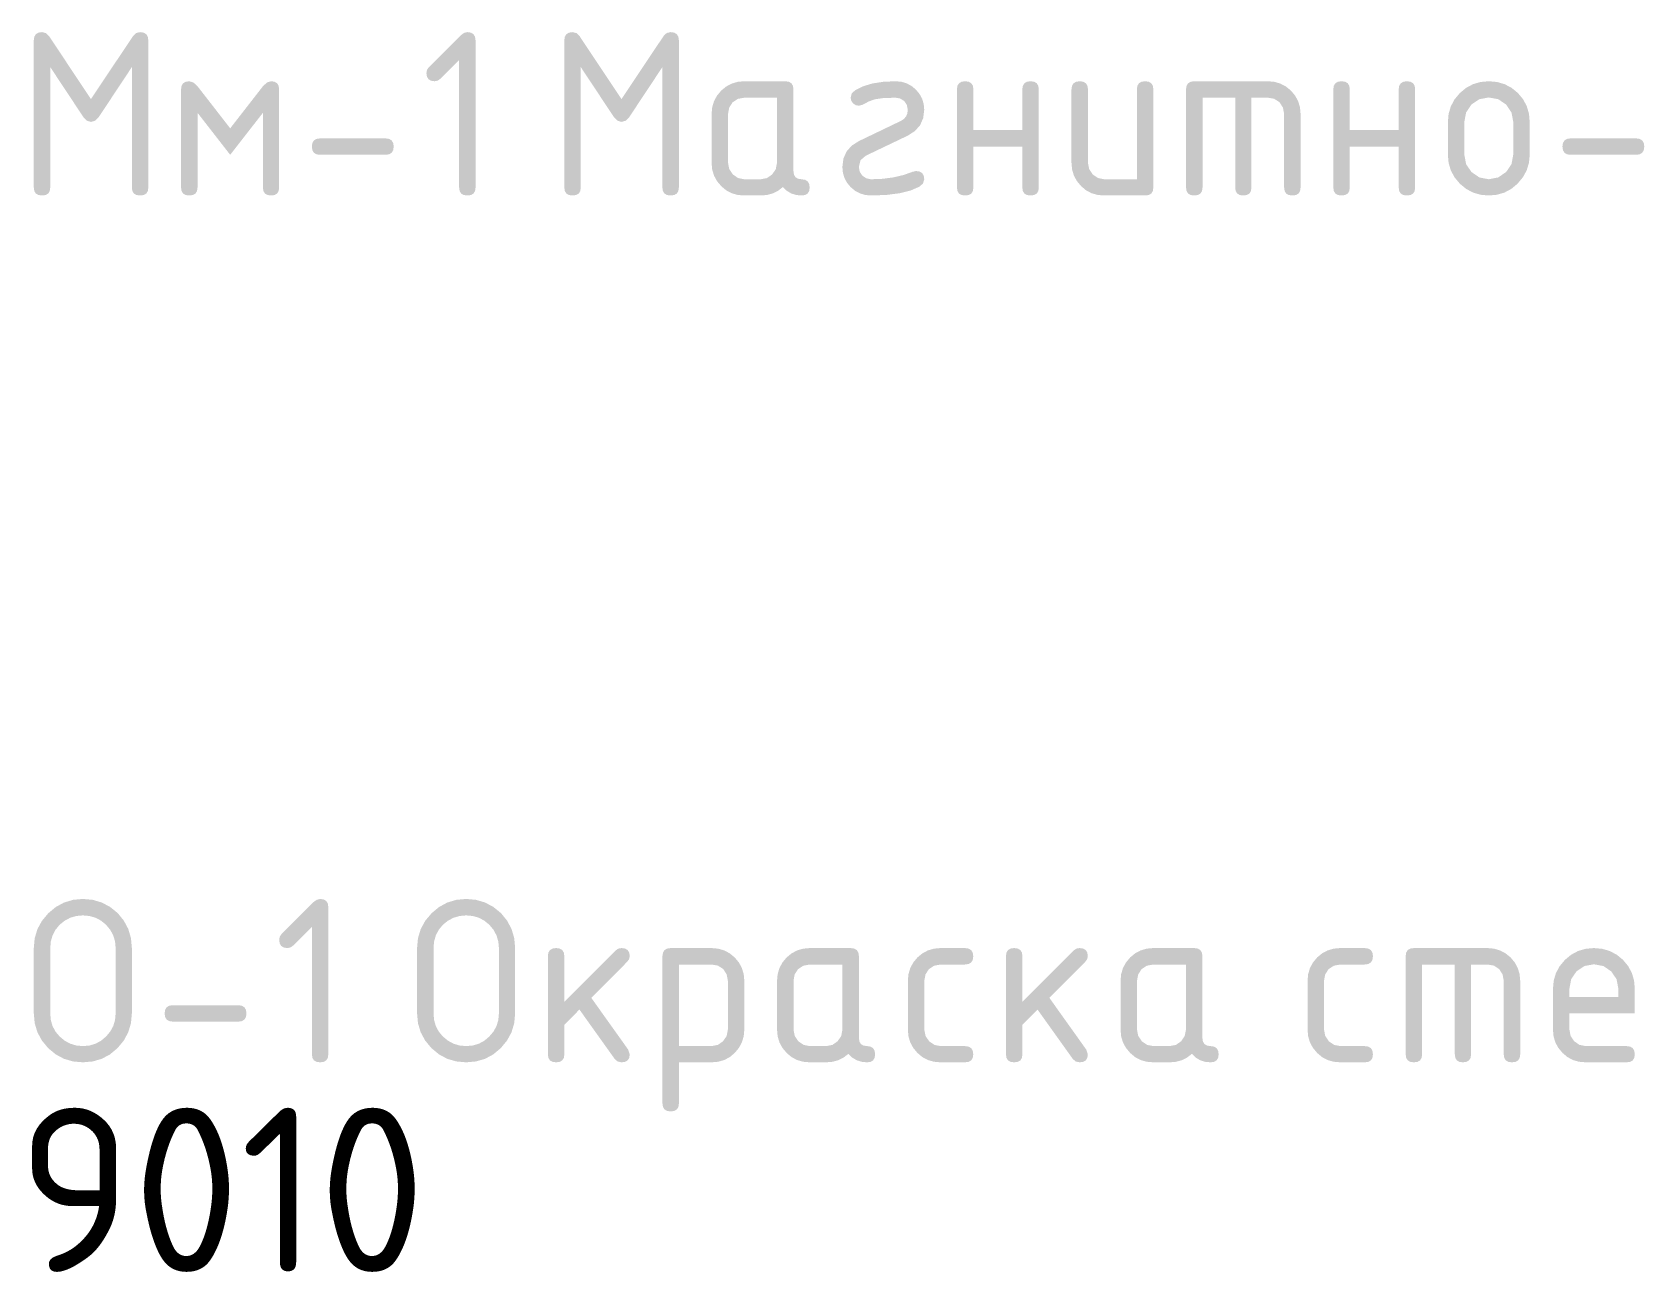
# Model space of a CAD drawing. Header units: millimetres. Extents: x 0 to 1189, y 0 to 841.
# Drawn here: x 1006.05 to 1035.81, y 656.25 to 679.21 of the extents above; entities that cross this region are included whole.
import ezdxf

# ---------------------------------------------------------------- set-up
doc = ezdxf.new("R2010")
doc.units = ezdxf.units.MM

msp = doc.modelspace()

# ---------------------------------------------------------------- hatches: boundary and pattern name
h = msp.add_hatch(color=7)
h.dxf.hatch_style = 2
h.paths.add_polyline_path([(1008.051, 679.213526), (1008.117878, 679.204017), (1008.165584, 679.175492), (1008.19417, 679.12795), (1008.203687, 679.06139), (1008.203687, 676.33508), (1008.19417, 676.268891), (1008.165584, 676.222701), (1008.117878, 676.195631), (1008.051, 676.186803), (1007.984441, 676.195631), (1007.936898, 676.222701), (1007.908373, 676.268891), (1007.898865, 676.33508), (1007.898865, 678.565848), (1007.284811, 677.638704), (1007.217838, 677.572213), (1007.140944, 677.549958), (1007.068114, 677.572213), (1007.001486, 677.638704), (1006.387432, 678.565848), (1006.387432, 676.33508), (1006.377924, 676.268891), (1006.349398, 676.222701), (1006.301856, 676.195631), (1006.235297, 676.186803), (1006.168419, 676.195631), (1006.120713, 676.222701), (1006.092127, 676.268891), (1006.08261, 676.33508), (1006.08261, 679.06139), (1006.092127, 679.12795), (1006.120713, 679.175492), (1006.168419, 679.204017), (1006.235297, 679.213526), (1006.308746, 679.194509), (1006.366486, 679.137458), (1007.140944, 677.973291), (1007.924221, 679.145726), (1007.978309, 679.197196)])
h = msp.add_hatch(color=7)
h.dxf.hatch_style = 2
h.paths.add_polyline_path([(1013.959328, 678.697037), (1013.612063, 678.349771), (1013.5639, 678.315665), (1013.506229, 678.303469), (1013.439352, 678.312978), (1013.391646, 678.341503), (1013.36306, 678.389046), (1013.353543, 678.455605), (1013.363603, 678.513482), (1013.395986, 678.561438), (1013.988543, 679.154546), (1014.050003, 679.198298), (1014.111464, 679.213526), (1014.178023, 679.204017), (1014.225565, 679.175492), (1014.254091, 679.12795), (1014.263599, 679.06139), (1014.263599, 676.33508), (1014.254091, 676.268891), (1014.225565, 676.222701), (1014.178023, 676.195631), (1014.111464, 676.186803), (1014.044905, 676.195631), (1013.997362, 676.222701), (1013.968837, 676.268891), (1013.959328, 676.33508)])
h = msp.add_hatch(color=7)
h.dxf.hatch_style = 2
h.paths.add_polyline_path([(1017.875988, 679.213526), (1017.942866, 679.204017), (1017.990572, 679.175492), (1018.019158, 679.12795), (1018.028675, 679.06139), (1018.028675, 676.33508), (1018.019158, 676.268891), (1017.990572, 676.222701), (1017.942866, 676.195631), (1017.875988, 676.186803), (1017.809429, 676.195631), (1017.761887, 676.222701), (1017.733361, 676.268891), (1017.723853, 676.33508), (1017.723853, 678.565848), (1017.109799, 677.638704), (1017.042826, 677.572213), (1016.965932, 677.549958), (1016.893102, 677.572213), (1016.826474, 677.638704), (1016.21242, 678.565848), (1016.21242, 676.33508), (1016.202912, 676.268891), (1016.174387, 676.222701), (1016.126844, 676.195631), (1016.060285, 676.186803), (1015.993407, 676.195631), (1015.945701, 676.222701), (1015.917115, 676.268891), (1015.907598, 676.33508), (1015.907598, 679.06139), (1015.917115, 679.12795), (1015.945701, 679.175492), (1015.993407, 679.204017), (1016.060285, 679.213526), (1016.133734, 679.194509), (1016.191474, 679.137458), (1016.965932, 677.973291), (1017.749209, 679.145726), (1017.803297, 679.197196)])
h = msp.add_hatch(color=7)
h.dxf.hatch_style = 2
h.paths.add_polyline_path([(1009.719842, 676.940314), (1009.114608, 677.719181), (1009.114608, 676.33508), (1009.105099, 676.268891), (1009.076574, 676.222701), (1009.029031, 676.195631), (1008.962472, 676.186803), (1008.895594, 676.195631), (1008.847888, 676.222701), (1008.819303, 676.268891), (1008.809786, 676.33508), (1008.809786, 678.155192), (1008.819303, 678.219521), (1008.847888, 678.265918), (1008.895594, 678.294021), (1008.962472, 678.303469), (1009.03854, 678.280663), (1009.114608, 678.210314), (1009.719842, 677.431447), (1010.325628, 678.210314), (1010.401695, 678.280663), (1010.477763, 678.303469), (1010.542092, 678.294021), (1010.588488, 678.265918), (1010.616592, 678.219521), (1010.62604, 678.155192), (1010.62604, 676.33508), (1010.616592, 676.268891), (1010.588488, 676.222701), (1010.542092, 676.195631), (1010.477763, 676.186803), (1010.411204, 676.195631), (1010.363661, 676.222701), (1010.335136, 676.268891), (1010.325628, 676.33508), (1010.325628, 677.719181)])
h = msp.add_hatch(color=7)
h.paths.add_polyline_path([(1019.845794, 677.998647), (1019.240559, 677.998647), (1019.122806, 677.976874), (1019.024483, 677.91376), (1018.961369, 677.815506), (1018.939596, 677.698235), (1018.939596, 676.792037), (1018.96192, 676.67642), (1019.028893, 676.576512), (1019.126664, 676.509539), (1019.240559, 676.487215), (1019.54483, 676.487215), (1019.660379, 676.509539), (1019.756497, 676.576512), (1019.823469, 676.674766), (1019.845794, 676.792037)])
h.paths.add_polyline_path([(1020.451028, 676.33508), (1020.44158, 676.268891), (1020.413477, 676.222701), (1020.36708, 676.195631), (1020.302751, 676.186803), (1020.200354, 676.19638), (1020.108654, 676.225388), (1020.027187, 676.274239), (1019.955486, 676.343348), (1019.865818, 676.274239), (1019.767728, 676.225388), (1019.660852, 676.19638), (1019.54483, 676.186803), (1019.240559, 676.186803), (1019.118146, 676.197267), (1019.005811, 676.229177), (1018.903913, 676.283308), (1018.812816, 676.360436), (1018.735, 676.453453), (1018.679353, 676.555566), (1018.645927, 676.668014), (1018.634774, 676.792037), (1018.634774, 677.698235), (1018.645927, 677.820398), (1018.679353, 677.933053), (1018.735, 678.036199), (1018.812816, 678.129837), (1018.903913, 678.205103), (1019.005811, 678.259441), (1019.118146, 678.292385), (1019.240559, 678.303469), (1019.997929, 678.303469), (1020.064807, 678.294021), (1020.112513, 678.265918), (1020.141099, 678.219521), (1020.150616, 678.155192), (1020.150616, 676.639902), (1020.160124, 676.573024), (1020.18865, 676.525318), (1020.236192, 676.496732), (1020.302751, 676.487215), (1020.36708, 676.477707), (1020.413477, 676.449181), (1020.44158, 676.401639)])
h = msp.add_hatch(color=7)
h.dxf.hatch_style = 2
h.paths.add_polyline_path([(1022.420162, 676.639902), (1022.487039, 676.630385), (1022.534745, 676.601799), (1022.563331, 676.554093), (1022.572848, 676.487215), (1022.551075, 676.41163), (1022.487961, 676.352167), (1022.322174, 676.27982), (1022.116649, 676.228144), (1021.871332, 676.197138), (1021.586173, 676.186803), (1021.481597, 676.196311), (1021.384152, 676.224837), (1021.294563, 676.272379), (1021.213551, 676.338938), (1021.144443, 676.420018), (1021.095591, 676.51009), (1021.066584, 676.608844), (1021.057006, 676.715969), (1021.076109, 676.869793), (1021.133349, 677.001085), (1021.228624, 677.109434), (1021.361828, 677.194424), (1022.145105, 677.570904), (1022.198263, 677.606871), (1022.236745, 677.651933), (1022.260137, 677.70733), (1022.268026, 677.774303), (1022.252041, 677.860981), (1022.204636, 677.935258), (1022.128706, 677.982869), (1022.043681, 677.998647), (1021.817545, 677.991826), (1021.658382, 677.968882), (1021.550413, 677.930986), (1021.429628, 677.867458), (1021.361828, 677.85037), (1021.304157, 677.86043), (1021.255995, 677.892814), (1021.220235, 677.944077), (1021.209693, 677.998647), (1021.229261, 678.074302), (1021.29017, 678.134246), (1021.436897, 678.208824), (1021.611115, 678.261646), (1021.813239, 678.293074), (1022.043681, 678.303469), (1022.148257, 678.293961), (1022.245702, 678.265436), (1022.335292, 678.217893), (1022.416303, 678.151334), (1022.485412, 678.068626), (1022.534263, 677.978735), (1022.563271, 677.880885), (1022.572848, 677.774303), (1022.553745, 677.620479), (1022.496505, 677.489187), (1022.401231, 677.380838), (1022.268026, 677.295848), (1021.489159, 676.923226), (1021.393661, 676.840475), (1021.361828, 676.715969), (1021.377813, 676.629291), (1021.425218, 676.555015), (1021.499494, 676.505198), (1021.586173, 676.487215), (1021.801371, 676.495991), (1022.002203, 676.522286), (1022.188772, 676.566047), (1022.361181, 676.627224)])
h = msp.add_hatch(color=7)
h.dxf.hatch_style = 2
h.paths.add_polyline_path([(1023.483353, 677.093001), (1023.483353, 676.33508), (1023.473845, 676.268891), (1023.445319, 676.222701), (1023.397777, 676.195631), (1023.331218, 676.186803), (1023.26434, 676.195631), (1023.216634, 676.222701), (1023.188048, 676.268891), (1023.178531, 676.33508), (1023.178531, 678.155192), (1023.188048, 678.219521), (1023.216634, 678.265918), (1023.26434, 678.294021), (1023.331218, 678.303469), (1023.397777, 678.294021), (1023.445319, 678.265918), (1023.473845, 678.219521), (1023.483353, 678.155192), (1023.483353, 677.397271), (1024.389551, 677.397271), (1024.389551, 678.155192), (1024.399059, 678.219521), (1024.427585, 678.265918), (1024.475127, 678.294021), (1024.541686, 678.303469), (1024.608564, 678.294021), (1024.65627, 678.265918), (1024.684856, 678.219521), (1024.694373, 678.155192), (1024.694373, 676.33508), (1024.684856, 676.268891), (1024.65627, 676.222701), (1024.608564, 676.195631), (1024.541686, 676.186803), (1024.475127, 676.195631), (1024.427585, 676.222701), (1024.399059, 676.268891), (1024.389551, 676.33508), (1024.389551, 677.093001)])
h = msp.add_hatch(color=7)
h.dxf.hatch_style = 2
h.paths.add_polyline_path([(1026.815898, 678.155192), (1026.815898, 676.33508), (1026.806381, 676.268891), (1026.777795, 676.222701), (1026.730089, 676.195631), (1026.663211, 676.186803), (1025.905841, 676.186803), (1025.783429, 676.197267), (1025.671093, 676.229177), (1025.569195, 676.283308), (1025.478098, 676.360436), (1025.400282, 676.453453), (1025.344635, 676.555566), (1025.311209, 676.668014), (1025.300056, 676.792037), (1025.300056, 678.155192), (1025.309573, 678.219521), (1025.338159, 678.265918), (1025.385865, 678.294021), (1025.452742, 678.303469), (1025.519302, 678.294021), (1025.566844, 678.265918), (1025.595369, 678.219521), (1025.604878, 678.155192), (1025.604878, 676.792037), (1025.627202, 676.67642), (1025.694175, 676.576512), (1025.791947, 676.509539), (1025.905841, 676.487215), (1026.511076, 676.487215), (1026.511076, 678.155192), (1026.520584, 678.219521), (1026.54911, 678.265918), (1026.596652, 678.294021), (1026.663211, 678.303469), (1026.730089, 678.294021), (1026.777795, 678.265918), (1026.806381, 678.219521)])
h = msp.add_hatch(color=7)
h.dxf.hatch_style = 2
h.paths.add_polyline_path([(1027.574267, 678.303469), (1028.937423, 678.303469), (1029.058897, 678.292385), (1029.170035, 678.259441), (1029.271666, 678.205103), (1029.364614, 678.129837), (1029.442431, 678.036199), (1029.498077, 677.933053), (1029.531504, 677.820398), (1029.542657, 677.698235), (1029.542657, 676.33508), (1029.53314, 676.268891), (1029.504554, 676.222701), (1029.456848, 676.195631), (1029.38997, 676.186803), (1029.323411, 676.195631), (1029.275869, 676.222701), (1029.247343, 676.268891), (1029.237835, 676.33508), (1029.237835, 677.698235), (1029.216062, 677.815506), (1029.152948, 677.91376), (1029.054694, 677.978528), (1028.937423, 677.998647), (1028.632601, 677.998647), (1028.632601, 676.33508), (1028.623084, 676.268891), (1028.594498, 676.222701), (1028.546792, 676.195631), (1028.479914, 676.186803), (1028.415818, 676.195631), (1028.369395, 676.222701), (1028.341163, 676.268891), (1028.331637, 676.33508), (1028.331637, 677.998647), (1027.726403, 677.998647), (1027.726403, 676.33508), (1027.716894, 676.268891), (1027.688369, 676.222701), (1027.640827, 676.195631), (1027.574267, 676.186803), (1027.507389, 676.195631), (1027.459683, 676.222701), (1027.431098, 676.268891), (1027.421581, 676.33508), (1027.421581, 678.155192), (1027.431098, 678.219521), (1027.459683, 678.265918), (1027.507389, 678.294021)])
h = msp.add_hatch(color=7)
h.dxf.hatch_style = 2
h.paths.add_polyline_path([(1030.453578, 677.093001), (1030.453578, 676.33508), (1030.44407, 676.268891), (1030.415544, 676.222701), (1030.368002, 676.195631), (1030.301443, 676.186803), (1030.234565, 676.195631), (1030.186859, 676.222701), (1030.158273, 676.268891), (1030.148756, 676.33508), (1030.148756, 678.155192), (1030.158273, 678.219521), (1030.186859, 678.265918), (1030.234565, 678.294021), (1030.301443, 678.303469), (1030.368002, 678.294021), (1030.415544, 678.265918), (1030.44407, 678.219521), (1030.453578, 678.155192), (1030.453578, 677.397271), (1031.359776, 677.397271), (1031.359776, 678.155192), (1031.369284, 678.219521), (1031.39781, 678.265918), (1031.445352, 678.294021), (1031.511911, 678.303469), (1031.578789, 678.294021), (1031.626495, 678.265918), (1031.655081, 678.219521), (1031.664598, 678.155192), (1031.664598, 676.33508), (1031.655081, 676.268891), (1031.626495, 676.222701), (1031.578789, 676.195631), (1031.511911, 676.186803), (1031.445352, 676.195631), (1031.39781, 676.222701), (1031.369284, 676.268891), (1031.359776, 676.33508), (1031.359776, 677.093001)])
h = msp.add_hatch(color=7)
h.paths.add_polyline_path([(1032.270281, 676.940314), (1032.270281, 677.545548), (1032.28388, 677.698054), (1032.32492, 677.838313), (1032.393762, 677.966685), (1032.490767, 678.083534), (1032.607297, 678.180221), (1032.735506, 678.248899), (1032.875705, 678.289878), (1033.028202, 678.303469), (1033.180699, 678.289939), (1033.320897, 678.249381), (1033.449106, 678.181849), (1033.565637, 678.087393), (1033.662642, 677.970794), (1033.731484, 677.842102), (1033.772523, 677.700595), (1033.786123, 677.545548), (1033.786123, 676.940314), (1033.771843, 676.790358), (1033.729348, 676.651408), (1033.659154, 676.523518), (1033.561778, 676.406738), (1033.446858, 676.310051), (1033.318761, 676.241373), (1033.178778, 676.200394), (1033.028202, 676.186803), (1032.875705, 676.200394), (1032.735506, 676.241373), (1032.607297, 676.310051), (1032.490767, 676.406738), (1032.393762, 676.523518), (1032.32492, 676.651408), (1032.28388, 676.790358)])
h.paths.add_polyline_path([(1033.481301, 676.944724), (1033.481301, 677.549958), (1033.448986, 677.723522), (1033.350112, 677.871868), (1033.203213, 677.970742), (1033.028202, 678.003057), (1032.853191, 677.970742), (1032.706292, 677.871868), (1032.607418, 677.723522), (1032.575103, 677.549958), (1032.575103, 676.944724), (1032.607418, 676.767853), (1032.706292, 676.622814), (1032.853191, 676.521735), (1033.028202, 676.487215), (1033.203213, 676.521735), (1033.350112, 676.622814), (1033.448986, 676.769299)])
h = msp.add_hatch(color=7)
h.dxf.hatch_style = 2
h.paths.add_polyline_path([(1012.595173, 676.940314), (1011.384705, 676.940314), (1011.317827, 676.949831), (1011.270121, 676.978417), (1011.241535, 677.026123), (1011.232018, 677.093001), (1011.241535, 677.15956), (1011.270121, 677.207102), (1011.317827, 677.235628), (1011.384705, 677.245136), (1012.595173, 677.245136), (1012.662051, 677.235628), (1012.709757, 677.207102), (1012.738343, 677.15956), (1012.74786, 677.093001), (1012.738343, 677.026123), (1012.709757, 676.978417), (1012.662051, 676.949831)])
h = msp.add_hatch(color=7)
h.dxf.hatch_style = 2
h.paths.add_polyline_path([(1035.754961, 676.940314), (1034.544492, 676.940314), (1034.477614, 676.949831), (1034.429908, 676.978417), (1034.401323, 677.026123), (1034.391806, 677.093001), (1034.401323, 677.15956), (1034.429908, 677.207102), (1034.477614, 677.235628), (1034.544492, 677.245136), (1035.754961, 677.245136), (1035.821839, 677.235628), (1035.869545, 677.207102), (1035.898131, 677.15956), (1035.907648, 677.093001), (1035.898131, 677.026123), (1035.869545, 676.978417), (1035.821839, 676.949831)])
h = msp.add_hatch(color=7)
h.paths.add_polyline_path([(1007.598452, 661.034169), (1007.598452, 662.244638), (1007.587299, 662.366801), (1007.553873, 662.479455), (1007.498226, 662.582601), (1007.42041, 662.676239), (1007.329313, 662.751738), (1007.227416, 662.80605), (1007.11508, 662.838865), (1006.992667, 662.849872), (1006.870504, 662.838865), (1006.757849, 662.80605), (1006.654703, 662.751738), (1006.561065, 662.676239), (1006.483938, 662.582601), (1006.429807, 662.479455), (1006.397897, 662.366801), (1006.387432, 662.244638), (1006.387432, 661.034169), (1006.397897, 660.911756), (1006.429807, 660.79942), (1006.483938, 660.697523), (1006.561065, 660.606426), (1006.654703, 660.52861), (1006.757849, 660.472963), (1006.870504, 660.439537), (1006.992667, 660.428383), (1007.11508, 660.439537), (1007.227416, 660.472963), (1007.329313, 660.52861), (1007.42041, 660.606426), (1007.498226, 660.697523), (1007.553873, 660.79942), (1007.587299, 660.911756)])
h.paths.add_polyline_path([(1007.898865, 661.034169), (1007.882216, 660.853034), (1007.832236, 660.685181), (1007.748874, 660.530866), (1007.632076, 660.390349), (1007.494109, 660.274474), (1007.341104, 660.192601), (1007.173732, 660.144008), (1006.992667, 660.127971), (1006.810223, 660.144008), (1006.642714, 660.192601), (1006.489364, 660.274474), (1006.349398, 660.390349), (1006.232834, 660.530866), (1006.149445, 660.685181), (1006.099336, 660.853034), (1006.08261, 661.034169), (1006.08261, 662.244638), (1006.099336, 662.427391), (1006.149445, 662.595004), (1006.232834, 662.74825), (1006.349398, 662.887906), (1006.489364, 663.004703), (1006.642714, 663.088066), (1006.810223, 663.138046), (1006.992667, 663.154694), (1007.173801, 663.138114), (1007.341655, 663.088617), (1007.495969, 663.006563), (1007.636486, 662.892315), (1007.750734, 662.751738), (1007.832788, 662.597002), (1007.882285, 662.428003), (1007.898865, 662.244638)])
h = msp.add_hatch(color=7)
h.dxf.hatch_style = 2
h.paths.add_polyline_path([(1011.232965, 662.638205), (1010.885699, 662.29094), (1010.837537, 662.256833), (1010.779866, 662.244638), (1010.712988, 662.254146), (1010.665282, 662.282671), (1010.636696, 662.330214), (1010.627179, 662.396773), (1010.637239, 662.454651), (1010.669623, 662.502606), (1011.262179, 663.095714), (1011.32364, 663.139467), (1011.3851, 663.154694), (1011.451659, 663.145185), (1011.499202, 663.11666), (1011.527727, 663.069118), (1011.537235, 663.002559), (1011.537235, 660.276248), (1011.527727, 660.210059), (1011.499202, 660.163869), (1011.451659, 660.136799), (1011.3851, 660.127971), (1011.318541, 660.136799), (1011.270999, 660.163869), (1011.242473, 660.210059), (1011.232965, 660.276248)])
h = msp.add_hatch(color=7)
h.paths.add_polyline_path([(1014.696321, 661.034169), (1014.696321, 662.244638), (1014.685168, 662.366801), (1014.651742, 662.479455), (1014.596095, 662.582601), (1014.518279, 662.676239), (1014.427182, 662.751738), (1014.325284, 662.80605), (1014.212948, 662.838865), (1014.090536, 662.849872), (1013.968373, 662.838865), (1013.855718, 662.80605), (1013.752572, 662.751738), (1013.658934, 662.676239), (1013.581807, 662.582601), (1013.527676, 662.479455), (1013.495766, 662.366801), (1013.485301, 662.244638), (1013.485301, 661.034169), (1013.495766, 660.911756), (1013.527676, 660.79942), (1013.581807, 660.697523), (1013.658934, 660.606426), (1013.752572, 660.52861), (1013.855718, 660.472963), (1013.968373, 660.439537), (1014.090536, 660.428383), (1014.212948, 660.439537), (1014.325284, 660.472963), (1014.427182, 660.52861), (1014.518279, 660.606426), (1014.596095, 660.697523), (1014.651742, 660.79942), (1014.685168, 660.911756)])
h.paths.add_polyline_path([(1014.996734, 661.034169), (1014.980085, 660.853034), (1014.930105, 660.685181), (1014.846743, 660.530866), (1014.729945, 660.390349), (1014.591978, 660.274474), (1014.438973, 660.192601), (1014.271601, 660.144008), (1014.090536, 660.127971), (1013.908092, 660.144008), (1013.740583, 660.192601), (1013.587233, 660.274474), (1013.447267, 660.390349), (1013.330703, 660.530866), (1013.247314, 660.685181), (1013.197205, 660.853034), (1013.180479, 661.034169), (1013.180479, 662.244638), (1013.197205, 662.427391), (1013.247314, 662.595004), (1013.330703, 662.74825), (1013.447267, 662.887906), (1013.587233, 663.004703), (1013.740583, 663.088066), (1013.908092, 663.138046), (1014.090536, 663.154694), (1014.27167, 663.138114), (1014.439524, 663.088617), (1014.593838, 663.006563), (1014.734355, 662.892315), (1014.848603, 662.751738), (1014.930657, 662.597002), (1014.980154, 662.428003), (1014.996734, 662.244638)])
h = msp.add_hatch(color=7)
h.dxf.hatch_style = 2
h.paths.add_polyline_path([(1015.907939, 661.249694), (1016.860439, 662.202194), (1016.906948, 662.234578), (1016.966273, 662.244638), (1017.033151, 662.235189), (1017.080857, 662.207086), (1017.109442, 662.160689), (1017.118959, 662.096361), (1017.106695, 662.03869), (1017.072106, 661.990527), (1016.40734, 661.321903), (1017.089194, 660.364993), (1017.118959, 660.276248), (1017.109442, 660.210059), (1017.080857, 660.163869), (1017.033151, 660.136799), (1016.966273, 660.127971), (1016.893375, 660.143749), (1016.839493, 660.191361), (1016.187406, 661.105827), (1015.907939, 660.822502), (1015.907939, 660.276248), (1015.898431, 660.210059), (1015.869906, 660.163869), (1015.822363, 660.136799), (1015.755804, 660.127971), (1015.688926, 660.136799), (1015.64122, 660.163869), (1015.612634, 660.210059), (1015.603117, 660.276248), (1015.603117, 662.096361), (1015.612634, 662.160689), (1015.64122, 662.207086), (1015.688926, 662.235189), (1015.755804, 662.244638), (1015.822363, 662.235189), (1015.869906, 662.207086), (1015.898431, 662.160689), (1015.907939, 662.096361)])
h = msp.add_hatch(color=7)
h.paths.add_polyline_path([(1017.725048, 662.096361), (1017.734565, 662.160689), (1017.763151, 662.207086), (1017.810857, 662.235189), (1017.877735, 662.244638), (1018.635104, 662.244638), (1018.757517, 662.233553), (1018.869853, 662.200609), (1018.971751, 662.146271), (1019.062847, 662.071005), (1019.140664, 661.977367), (1019.19631, 661.874221), (1019.229737, 661.761566), (1019.24089, 661.639403), (1019.24089, 660.733205), (1019.229737, 660.611042), (1019.19631, 660.498388), (1019.140664, 660.395241), (1019.062847, 660.301604), (1018.971751, 660.224477), (1018.869853, 660.170346), (1018.757517, 660.138435), (1018.635104, 660.127971), (1018.02987, 660.127971), (1018.02987, 659.366191), (1018.020362, 659.301863), (1017.991836, 659.255466), (1017.944294, 659.227363), (1017.877735, 659.217914), (1017.810857, 659.227363), (1017.763151, 659.255466), (1017.734565, 659.301863), (1017.725048, 659.366191)])
h.paths.add_polyline_path([(1018.02987, 661.939815), (1018.02987, 660.428383), (1018.635104, 660.428383), (1018.750653, 660.450707), (1018.846771, 660.51768), (1018.913744, 660.615934), (1018.936068, 660.733205), (1018.936068, 661.639403), (1018.914295, 661.756674), (1018.851181, 661.854928), (1018.752858, 661.919696), (1018.635104, 661.939815)])
h = msp.add_hatch(color=7)
h.paths.add_polyline_path([(1021.057999, 661.939815), (1020.452764, 661.939815), (1020.335011, 661.918042), (1020.236688, 661.854928), (1020.173574, 661.756674), (1020.151801, 661.639403), (1020.151801, 660.733205), (1020.174125, 660.617588), (1020.241098, 660.51768), (1020.338869, 660.450707), (1020.452764, 660.428383), (1020.757035, 660.428383), (1020.872584, 660.450707), (1020.968702, 660.51768), (1021.035674, 660.615934), (1021.057999, 660.733205)])
h.paths.add_polyline_path([(1021.663233, 660.276248), (1021.653785, 660.210059), (1021.625681, 660.163869), (1021.579285, 660.136799), (1021.514956, 660.127971), (1021.412559, 660.137548), (1021.320859, 660.166556), (1021.239391, 660.215407), (1021.16769, 660.284516), (1021.078023, 660.215407), (1020.979933, 660.166556), (1020.873057, 660.137548), (1020.757035, 660.127971), (1020.452764, 660.127971), (1020.330351, 660.138435), (1020.218015, 660.170346), (1020.116118, 660.224477), (1020.025021, 660.301604), (1019.947205, 660.394621), (1019.891558, 660.496734), (1019.858132, 660.609182), (1019.846979, 660.733205), (1019.846979, 661.639403), (1019.858132, 661.761566), (1019.891558, 661.874221), (1019.947205, 661.977367), (1020.025021, 662.071005), (1020.116118, 662.146271), (1020.218015, 662.200609), (1020.330351, 662.233553), (1020.452764, 662.244638), (1021.210134, 662.244638), (1021.277012, 662.235189), (1021.324718, 662.207086), (1021.353304, 662.160689), (1021.362821, 662.096361), (1021.362821, 660.58107), (1021.372329, 660.514192), (1021.400854, 660.466486), (1021.448397, 660.4379), (1021.514956, 660.428383), (1021.579285, 660.418875), (1021.625681, 660.390349), (1021.653785, 660.342807)])
h = msp.add_hatch(color=7)
h.dxf.hatch_style = 2
h.paths.add_polyline_path([(1022.574439, 661.639403), (1022.574439, 660.733205), (1022.596763, 660.617588), (1022.663736, 660.51768), (1022.761508, 660.450707), (1022.875402, 660.428383), (1023.32795, 660.428383), (1023.394828, 660.418875), (1023.442534, 660.390349), (1023.47112, 660.342807), (1023.480637, 660.276248), (1023.47112, 660.210059), (1023.442534, 660.163869), (1023.394828, 660.136799), (1023.32795, 660.127971), (1022.875402, 660.127971), (1022.75299, 660.138435), (1022.640654, 660.170346), (1022.538756, 660.224477), (1022.447659, 660.301604), (1022.369843, 660.394621), (1022.314196, 660.496734), (1022.28077, 660.609182), (1022.269617, 660.733205), (1022.269617, 661.639403), (1022.28077, 661.761566), (1022.314196, 661.874221), (1022.369843, 661.977367), (1022.447659, 662.071005), (1022.538756, 662.146271), (1022.640654, 662.200609), (1022.75299, 662.233553), (1022.875402, 662.244638), (1023.32795, 662.244638), (1023.394828, 662.235129), (1023.442534, 662.206604), (1023.47112, 662.159061), (1023.480637, 662.092502), (1023.47112, 662.025624), (1023.442534, 661.977918), (1023.394828, 661.949333), (1023.32795, 661.939815), (1022.875402, 661.939815), (1022.757649, 661.918042), (1022.659326, 661.854928), (1022.596212, 661.756674)])
h = msp.add_hatch(color=7)
h.dxf.hatch_style = 2
h.paths.add_polyline_path([(1024.391427, 661.249694), (1025.343927, 662.202194), (1025.390435, 662.234578), (1025.44976, 662.244638), (1025.516638, 662.235189), (1025.564344, 662.207086), (1025.592929, 662.160689), (1025.602446, 662.096361), (1025.590182, 662.03869), (1025.555593, 661.990527), (1024.890828, 661.321903), (1025.572681, 660.364993), (1025.602446, 660.276248), (1025.592929, 660.210059), (1025.564344, 660.163869), (1025.516638, 660.136799), (1025.44976, 660.127971), (1025.376862, 660.143749), (1025.32298, 660.191361), (1024.670893, 661.105827), (1024.391427, 660.822502), (1024.391427, 660.276248), (1024.381918, 660.210059), (1024.353393, 660.163869), (1024.30585, 660.136799), (1024.239291, 660.127971), (1024.172413, 660.136799), (1024.124707, 660.163869), (1024.096122, 660.210059), (1024.086604, 660.276248), (1024.086604, 662.096361), (1024.096122, 662.160689), (1024.124707, 662.207086), (1024.172413, 662.235189), (1024.239291, 662.244638), (1024.30585, 662.235189), (1024.353393, 662.207086), (1024.381918, 662.160689), (1024.391427, 662.096361)])
h = msp.add_hatch(color=7)
h.paths.add_polyline_path([(1027.419555, 661.939815), (1026.814321, 661.939815), (1026.696567, 661.918042), (1026.598244, 661.854928), (1026.53513, 661.756674), (1026.513357, 661.639403), (1026.513357, 660.733205), (1026.535681, 660.617588), (1026.602654, 660.51768), (1026.700426, 660.450707), (1026.814321, 660.428383), (1027.118591, 660.428383), (1027.23414, 660.450707), (1027.330258, 660.51768), (1027.397231, 660.615934), (1027.419555, 660.733205)])
h.paths.add_polyline_path([(1028.024789, 660.276248), (1028.015341, 660.210059), (1027.987238, 660.163869), (1027.940841, 660.136799), (1027.876513, 660.127971), (1027.774116, 660.137548), (1027.682416, 660.166556), (1027.600948, 660.215407), (1027.529247, 660.284516), (1027.43958, 660.215407), (1027.341489, 660.166556), (1027.234614, 660.137548), (1027.118591, 660.127971), (1026.814321, 660.127971), (1026.691908, 660.138435), (1026.579572, 660.170346), (1026.477675, 660.224477), (1026.386578, 660.301604), (1026.308762, 660.394621), (1026.253115, 660.496734), (1026.219689, 660.609182), (1026.208535, 660.733205), (1026.208535, 661.639403), (1026.219689, 661.761566), (1026.253115, 661.874221), (1026.308762, 661.977367), (1026.386578, 662.071005), (1026.477675, 662.146271), (1026.579572, 662.200609), (1026.691908, 662.233553), (1026.814321, 662.244638), (1027.57169, 662.244638), (1027.638568, 662.235189), (1027.686274, 662.207086), (1027.71486, 662.160689), (1027.724377, 662.096361), (1027.724377, 660.58107), (1027.733886, 660.514192), (1027.762411, 660.466486), (1027.809953, 660.4379), (1027.876513, 660.428383), (1027.940841, 660.418875), (1027.987238, 660.390349), (1028.015341, 660.342807)])
h = msp.add_hatch(color=7)
h.dxf.hatch_style = 2
h.paths.add_polyline_path([(1029.976569, 661.639403), (1029.976569, 660.733205), (1029.998893, 660.617588), (1030.065866, 660.51768), (1030.163638, 660.450707), (1030.277533, 660.428383), (1030.73008, 660.428383), (1030.796958, 660.418875), (1030.844664, 660.390349), (1030.87325, 660.342807), (1030.882767, 660.276248), (1030.87325, 660.210059), (1030.844664, 660.163869), (1030.796958, 660.136799), (1030.73008, 660.127971), (1030.277533, 660.127971), (1030.15512, 660.138435), (1030.042784, 660.170346), (1029.940886, 660.224477), (1029.84979, 660.301604), (1029.771973, 660.394621), (1029.716327, 660.496734), (1029.682901, 660.609182), (1029.671747, 660.733205), (1029.671747, 661.639403), (1029.682901, 661.761566), (1029.716327, 661.874221), (1029.771973, 661.977367), (1029.84979, 662.071005), (1029.940886, 662.146271), (1030.042784, 662.200609), (1030.15512, 662.233553), (1030.277533, 662.244638), (1030.73008, 662.244638), (1030.796958, 662.235129), (1030.844664, 662.206604), (1030.87325, 662.159061), (1030.882767, 662.092502), (1030.87325, 662.025624), (1030.844664, 661.977918), (1030.796958, 661.949333), (1030.73008, 661.939815), (1030.277533, 661.939815), (1030.159779, 661.918042), (1030.061456, 661.854928), (1029.998342, 661.756674)])
h = msp.add_hatch(color=7)
h.dxf.hatch_style = 2
h.paths.add_polyline_path([(1031.641421, 662.244638), (1033.004577, 662.244638), (1033.126051, 662.233553), (1033.23719, 662.200609), (1033.33882, 662.146271), (1033.431769, 662.071005), (1033.509585, 661.977367), (1033.565232, 661.874221), (1033.598658, 661.761566), (1033.609811, 661.639403), (1033.609811, 660.276248), (1033.600294, 660.210059), (1033.571708, 660.163869), (1033.524002, 660.136799), (1033.457124, 660.127971), (1033.390565, 660.136799), (1033.343023, 660.163869), (1033.314498, 660.210059), (1033.304989, 660.276248), (1033.304989, 661.639403), (1033.283216, 661.756674), (1033.220102, 661.854928), (1033.121848, 661.919696), (1033.004577, 661.939815), (1032.699755, 661.939815), (1032.699755, 660.276248), (1032.690238, 660.210059), (1032.661652, 660.163869), (1032.613946, 660.136799), (1032.547068, 660.127971), (1032.482972, 660.136799), (1032.436549, 660.163869), (1032.408317, 660.210059), (1032.398791, 660.276248), (1032.398791, 661.939815), (1031.793557, 661.939815), (1031.793557, 660.276248), (1031.784048, 660.210059), (1031.755523, 660.163869), (1031.707981, 660.136799), (1031.641421, 660.127971), (1031.574543, 660.136799), (1031.526837, 660.163869), (1031.498252, 660.210059), (1031.488735, 660.276248), (1031.488735, 662.096361), (1031.498252, 662.160689), (1031.526837, 662.207086), (1031.574543, 662.235189)])
h = msp.add_hatch(color=7)
h.paths.add_polyline_path([(1034.974237, 661.944225), (1034.799226, 661.91191), (1034.652327, 661.813036), (1034.553453, 661.666137), (1034.521138, 661.491126), (1034.521138, 661.33844), (1035.427336, 661.33844), (1035.427336, 661.491126), (1035.395021, 661.666137), (1035.296147, 661.813036), (1035.149248, 661.91191)])
h.paths.add_polyline_path([(1034.521138, 661.034169), (1034.521138, 660.733205), (1034.543462, 660.617588), (1034.610435, 660.51768), (1034.708207, 660.450707), (1034.822101, 660.428383), (1035.579471, 660.428383), (1035.646349, 660.418875), (1035.694055, 660.390349), (1035.722641, 660.342807), (1035.732158, 660.276248), (1035.722641, 660.210059), (1035.694055, 660.163869), (1035.646349, 660.136799), (1035.579471, 660.127971), (1034.822101, 660.127971), (1034.699689, 660.138435), (1034.587353, 660.170346), (1034.485455, 660.224477), (1034.394358, 660.301604), (1034.316542, 660.394621), (1034.260895, 660.496734), (1034.227469, 660.609182), (1034.216316, 660.733205), (1034.216316, 661.486717), (1034.229915, 661.639222), (1034.270955, 661.779481), (1034.339797, 661.907854), (1034.436802, 662.024703), (1034.553332, 662.121389), (1034.681541, 662.190067), (1034.82174, 662.231047), (1034.974237, 662.244638), (1035.126734, 662.231107), (1035.266932, 662.19055), (1035.395141, 662.123017), (1035.511672, 662.028561), (1035.608677, 661.912031), (1035.677519, 661.783822), (1035.718558, 661.643623), (1035.732158, 661.491126), (1035.732158, 661.034169)])
h = msp.add_hatch(color=7)
h.dxf.hatch_style = 2
h.paths.add_polyline_path([(1009.868404, 660.881482), (1008.657935, 660.881482), (1008.591057, 660.890999), (1008.543351, 660.919585), (1008.514766, 660.967291), (1008.505248, 661.034169), (1008.514766, 661.100728), (1008.543351, 661.14827), (1008.591057, 661.176796), (1008.657935, 661.186304), (1009.868404, 661.186304), (1009.935282, 661.176796), (1009.982988, 661.14827), (1010.011573, 661.100728), (1010.02109, 661.034169), (1010.011573, 660.967291), (1009.982988, 660.919585), (1009.935282, 660.890999)])

# ---------------------------------------------------------------- texts
at = {"color": 7, "insert": (1005.782191, 659.285916), "char_height": 3.040288, "attachment_point": 1}
msp.add_mtext('{\\fGOSTCommon|b0|i0|c0;9010}', dxfattribs=at)

doc.saveas('drawing.dxf')
